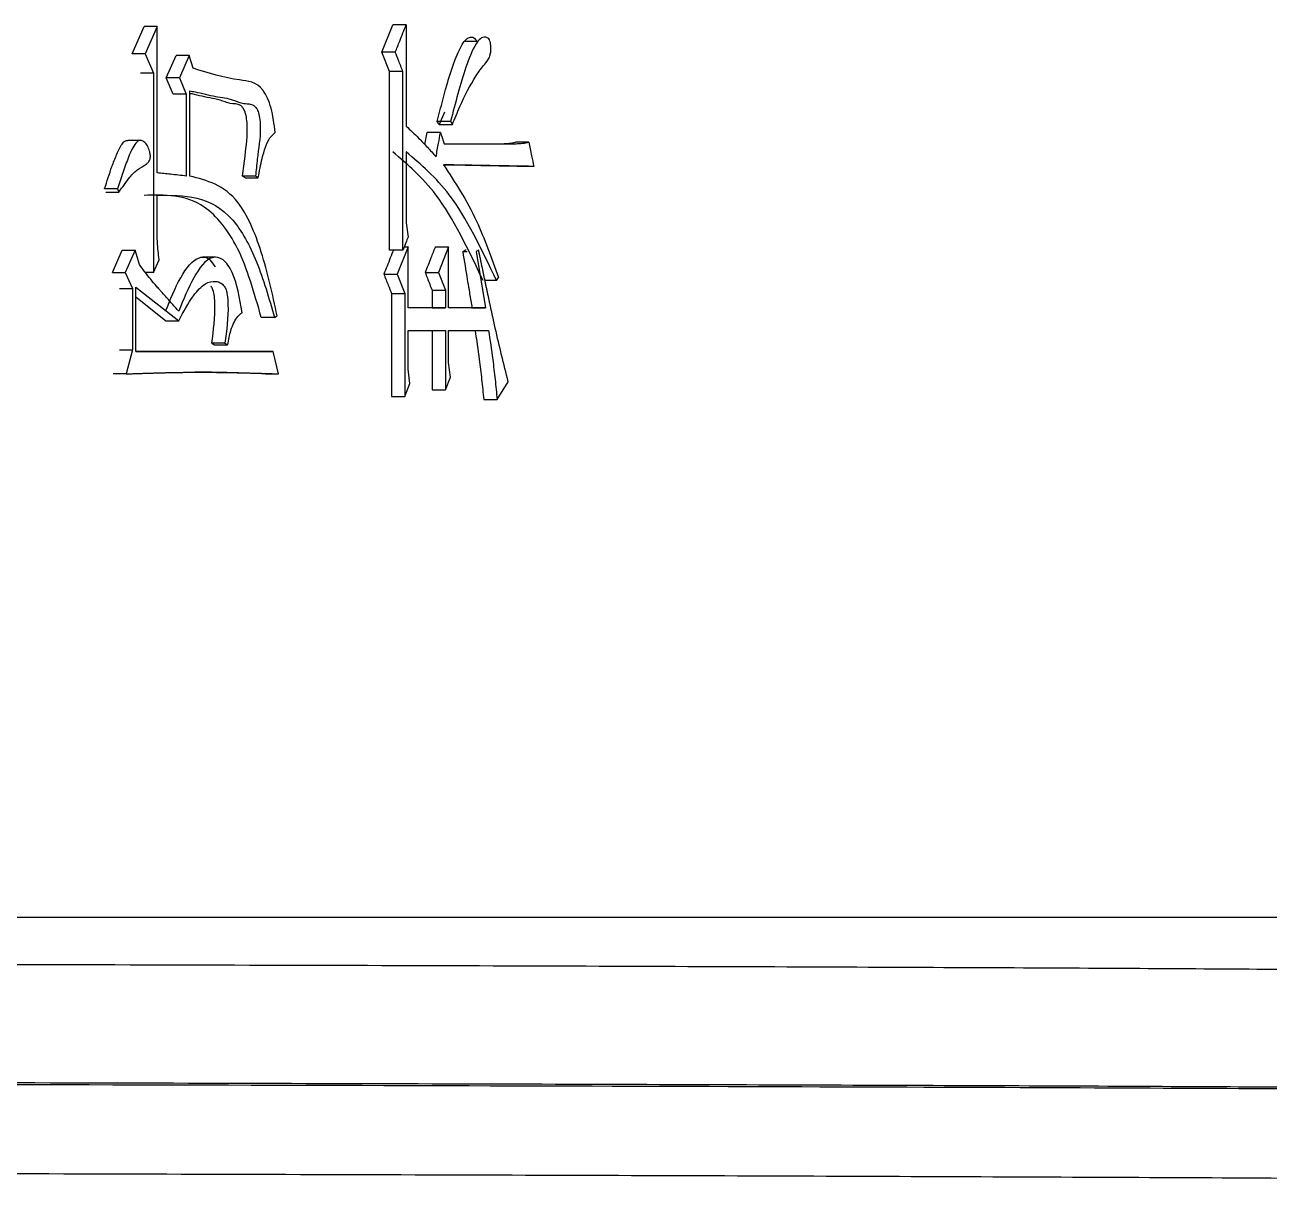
# Model space of a CAD drawing. Header units: millimetres. Extents: x 1890 to 4327, y 775 to 2498.
# Drawn here: x 3076.13 to 3084.5, y 1112.82 to 1120.59 of the extents above; entities that cross this region are included whole.
import ezdxf

# ---------------------------------------------------------------- set-up
doc = ezdxf.new("R2010")
doc.units = ezdxf.units.MM

msp = doc.modelspace()

# ---------------------------------------------------------------- linework, layer by layer
at = {"color": 7, "linetype": 'Continuous', "lineweight": 25}
for p, q in [((3076.8533, 1120.3947), (3076.9335, 1120.5786)), ((3077.0211, 1120.5786), (3076.9335, 1120.5786)), ((3077.0211, 1120.5786), (3076.9408, 1120.3947)), ((3077.0211, 1119.5942), (3077.0211, 1120.5786)), ((3078.5344, 1120.4056), (3078.6077, 1120.5895)), ((3078.6975, 1120.5895), (3078.6975, 1119.908)), ((3078.5861, 1120.2758), (3078.5344, 1120.4056)), ((3078.6241, 1120.4056), (3078.5344, 1120.4056)), ((3079.1794, 1120.4775), (3079.0879, 1120.4775)), ((3076.9408, 1120.3947), (3076.8533, 1120.3947)), ((3076.9408, 1120.3947), (3076.9975, 1120.2649)), ((3077.0837, 1120.2325), (3077.149, 1120.3839)), ((3077.2369, 1120.3839), (3077.149, 1120.3839)), ((3077.2369, 1120.3839), (3077.1715, 1120.2325)), ((3077.2649, 1120.2974), (3077.2369, 1120.3839)), ((3076.9975, 1120.2649), (3076.91, 1120.2649)), ((3076.9975, 1120.2649), (3076.9975, 1118.9236)), ((3077.1715, 1120.2325), (3077.0837, 1120.2325)), ((3077.1303, 1120.1243), (3077.0837, 1120.2325)), ((3077.1715, 1120.2325), (3077.2182, 1120.1243)), ((3078.6759, 1120.2758), (3078.5861, 1120.2758)), ((3078.5861, 1119.075), (3078.5861, 1120.2758)), ((3078.6759, 1119.075), (3078.6759, 1120.2758)), ((3077.2416, 1119.5726), (3077.2416, 1120.1459)), ((3077.2182, 1120.1243), (3077.1303, 1120.1243)), ((3077.2182, 1120.1243), (3077.2182, 1119.5726)), ((3078.9546, 1120.0015), (3078.9185, 1119.9189)), ((3078.9961, 1119.9403), (3078.9059, 1119.9403)), ((3078.9185, 1119.9189), (3079.0087, 1119.9189)), ((3076.912, 1119.8121), (3076.824, 1119.8121)), ((3078.8234, 1119.7842), (3078.8382, 1119.8647)), ((3078.9283, 1119.8647), (3078.8382, 1119.8647)), ((3078.6975, 1119.7349), (3078.6975, 1119.2589)), ((3078.9537, 1119.789), (3079.3884, 1119.789)), ((3078.9537, 1119.789), (3079.2977, 1119.789)), ((3079.2977, 1119.789), (3079.3884, 1119.789)), ((3079.5237, 1119.7998), (3079.4328, 1119.7998)), ((3077.6842, 1119.5727), (3077.5957, 1119.5727)), ((3077.614, 1119.5618), (3077.7025, 1119.5618)), ((3079.5564, 1119.6376), (3079.4654, 1119.6376)), ((3076.7553, 1119.4861), (3076.668, 1119.4861)), ((3076.7553, 1119.4861), (3076.7649, 1119.4644)), ((3077.0211, 1119.2265), (3077.0211, 1119.4428)), ((3078.6975, 1119.2589), (3078.7104, 1119.1616)), ((3076.7204, 1118.9236), (3076.787, 1119.075)), ((3076.787, 1119.075), (3076.8744, 1119.075)), ((3076.8744, 1119.075), (3076.8078, 1118.9236)), ((3076.9029, 1118.9777), (3076.8744, 1119.075)), ((3078.6759, 1119.075), (3078.5861, 1119.075)), ((3078.7104, 1119.0967), (3078.6371, 1118.9128)), ((3078.6845, 1119.0967), (3078.7104, 1119.0967)), ((3078.7104, 1118.6856), (3078.7104, 1119.0967)), ((3078.9834, 1119.0967), (3078.9155, 1118.9236)), ((3078.9834, 1118.6856), (3078.9834, 1119.0967)), ((3079.078, 1119.0642), (3079.0947, 1119.0751)), ((3079.078, 1119.0642), (3079.1079, 1119.0642)), ((3079.102, 1119.0751), (3079.0947, 1119.0751)), ((3079.1851, 1119.0751), (3079.1684, 1119.0642)), ((3079.1684, 1119.0642), (3079.231, 1118.6856)), ((3076.9975, 1118.9236), (3077.0353, 1119.0101)), ((3077.4144, 1119.0265), (3077.3262, 1119.0265)), ((3076.7204, 1118.9236), (3076.8078, 1118.9236)), ((3076.8078, 1118.9236), (3076.8554, 1118.8154)), ((3076.9975, 1118.9236), (3076.943, 1118.9236)), ((3078.5473, 1118.9128), (3078.6371, 1118.9128)), ((3078.6371, 1118.9128), (3078.6888, 1118.783)), ((3078.8254, 1118.9236), (3078.9155, 1118.9236)), ((3078.9155, 1118.9236), (3078.9622, 1118.8046)), ((3079.3057, 1118.8695), (3079.3181, 1118.8911)), ((3076.768, 1118.8154), (3076.8554, 1118.8154)), ((3076.8554, 1118.8154), (3076.8554, 1118.4043)), ((3076.8792, 1118.8262), (3077.1668, 1118.5991)), ((3076.8792, 1118.3935), (3076.8792, 1118.8262)), ((3079.3057, 1118.8695), (3079.228, 1118.8695)), ((3077.079, 1118.5991), (3076.8792, 1118.7571)), ((3078.599, 1118.783), (3078.6888, 1118.783)), ((3078.6888, 1118.783), (3078.6888, 1118.0907)), ((3078.872, 1118.8046), (3078.9622, 1118.8046)), ((3078.872, 1118.8046), (3078.872, 1118.6856)), ((3078.9622, 1118.8046), (3078.9622, 1118.6856)), ((3078.9622, 1118.6856), (3078.7104, 1118.6856)), ((3078.872, 1118.6856), (3078.7104, 1118.6856)), ((3078.872, 1118.6856), (3078.9622, 1118.6856)), ((3079.231, 1118.6856), (3078.9834, 1118.6856)), ((3079.1405, 1118.6856), (3078.9834, 1118.6856)), ((3079.1405, 1118.6856), (3079.231, 1118.6856)), ((3077.079, 1118.5991), (3077.1668, 1118.5991)), ((3077.8115, 1118.6207), (3077.8296, 1118.6315)), ((3078.7104, 1118.5342), (3078.9622, 1118.5342)), ((3078.7104, 1118.2746), (3078.7104, 1118.5342)), ((3078.872, 1118.5342), (3078.872, 1118.1339)), ((3078.9622, 1118.5342), (3078.9622, 1118.1339)), ((3078.9834, 1118.5342), (3079.2518, 1118.5342)), ((3078.9834, 1118.3178), (3078.9834, 1118.5342)), ((3076.768, 1118.4043), (3076.8554, 1118.4043)), ((3076.8554, 1118.4043), (3076.8126, 1118.2421)), ((3077.8024, 1118.3935), (3076.8792, 1118.3935)), ((3076.8792, 1118.3935), (3077.7138, 1118.3935)), ((3077.478, 1118.4476), (3077.3898, 1118.4476)), ((3077.3898, 1118.4476), (3077.4082, 1118.4368)), ((3077.4082, 1118.4368), (3077.4964, 1118.4368)), ((3077.478, 1118.4476), (3077.4964, 1118.4368)), ((3077.7138, 1118.3935), (3077.8024, 1118.3935)), ((3077.8386, 1118.2421), (3077.8024, 1118.3935)), ((3078.996, 1118.2205), (3078.9834, 1118.3178)), ((3076.8126, 1118.2421), (3076.7252, 1118.2421)), ((3077.7499, 1118.2421), (3077.8386, 1118.2421)), ((3078.7233, 1118.1772), (3078.7104, 1118.2746)), ((3078.9622, 1118.1339), (3078.996, 1118.2205)), ((3078.6888, 1118.0907), (3078.7233, 1118.1772)), ((3079.3099, 1118.0691), (3079.3842, 1118.188)), ((3078.599, 1118.0907), (3078.6888, 1118.0907)), ((3078.872, 1118.1339), (3078.9622, 1118.1339)), ((3079.2192, 1118.0691), (3079.3099, 1118.0691))]:
    msp.add_line(p, q, dxfattribs=at)
at = {"color": 7, "linetype": 'Continuous', "lineweight": 25, "flags": 128}
for points in [[(3078.6975, 1120.5895), (3078.6526, 1120.5895), (3078.6077, 1120.5895)], [(3078.9185, 1119.9189), (3078.9153, 1119.9243), (3078.9121, 1119.9297), (3078.9059, 1119.9404)], [(3078.9961, 1119.9404), (3079.0024, 1119.9296), (3079.0087, 1119.9189)], [(3076.6776, 1119.4644), (3076.7082, 1119.4644), (3076.7365, 1119.4644), (3076.7649, 1119.4644)], [(3078.8932, 1119.0967), (3078.916, 1119.0967), (3078.9497, 1119.0967), (3078.9834, 1119.0967)], [(3078.599, 1118.783), (3078.599, 1118.4368), (3078.599, 1118.0907)], [(3077.8115, 1118.6207), (3077.7755, 1118.6207), (3077.7492, 1118.6207), (3077.7228, 1118.6207)]]:
    msp.add_lwpolyline(points, dxfattribs=at)
at = {"color": 7, "linetype": 'Continuous', "lineweight": 25}
for points, knots in [([(3078.6241, 1120.4056), (3078.6341, 1120.4305), (3078.6513, 1120.4737), (3078.6758, 1120.535), (3078.6902, 1120.5713), (3078.6975, 1120.5895)], [0, 0, 0, 0, 0.407194, 0.703597, 1, 1, 1, 1]), ([(3078.9059, 1119.9403), (3078.9185, 1119.9881), (3078.9561, 1120.1316), (3079.0089, 1120.3205), (3079.0688, 1120.4548), (3079.1082, 1120.5019), (3079.1331, 1120.5093), (3079.1523, 1120.505), (3079.1636, 1120.4947), (3079.1699, 1120.4844), (3079.1715, 1120.4779), (3079.1716, 1120.4775)], [0, 0, 0, 0, 0.186803, 0.560962, 0.749178, 0.825797, 0.902611, 0.942659, 0.97537, 0.998161, 1, 1, 1, 1]), ([(3079.0087, 1119.9189), (3079.0251, 1119.9598), (3079.0734, 1120.0799), (3079.1466, 1120.2195), (3079.2156, 1120.3157), (3079.2518, 1120.3537), (3079.2645, 1120.3911), (3079.2684, 1120.4199), (3079.2683, 1120.4479), (3079.2646, 1120.472), (3079.2577, 1120.4902), (3079.2457, 1120.5037), (3079.225, 1120.5101), (3079.1966, 1120.5014), (3079.1492, 1120.4391), (3079.0989, 1120.3087), (3079.045, 1120.1277), (3079.0125, 1120.0029), (3078.9961, 1119.9403)], [0, 0, 0, 0, 0.09565, 0.280795, 0.373244, 0.419662, 0.436462, 0.4533, 0.470465, 0.483389, 0.496387, 0.510841, 0.535897, 0.579802, 0.622961, 0.750748, 0.875017, 1, 1, 1, 1]), ([(3078.6759, 1120.2758), (3078.671, 1120.2882), (3078.661, 1120.3132), (3078.6437, 1120.3565), (3078.6314, 1120.3873), (3078.6241, 1120.4056)], [0, 0, 0, 0, 0.288432, 0.576865, 1, 1, 1, 1]), ([(3077.816, 1119.8647), (3077.809, 1119.9217), (3077.7953, 1120.0329), (3077.7167, 1120.2071), (3077.5229, 1120.2175), (3077.3674, 1120.2657), (3077.2649, 1120.2974)], [0, 0, 0, 0, 0.1295403, 0.2526388, 0.50766, 1, 1, 1, 1]), ([(3077.2416, 1120.1459), (3077.2533, 1120.1437), (3077.3117, 1120.1325), (3077.4093, 1120.1064), (3077.5153, 1120.0951), (3077.5889, 1120.0598), (3077.6356, 1120.0597), (3077.6691, 1120.0526), (3077.6913, 1120.0303), (3077.7055, 1119.9966), (3077.7147, 1119.9515), (3077.7192, 1119.8439), (3077.6981, 1119.7196), (3077.6878, 1119.6108), (3077.6842, 1119.5727)], [0, 0, 0, 0, 0.051282, 0.25636, 0.431754, 0.51946, 0.589456, 0.639546, 0.668094, 0.696777, 0.732309, 0.768498, 0.918801, 1, 1, 1, 1]), ([(3077.5957, 1119.5727), (3077.5985, 1119.5948), (3077.6125, 1119.7046), (3077.6325, 1119.8331), (3077.6253, 1119.9577), (3077.6158, 1120.0002), (3077.6018, 1120.0316), (3077.5686, 1120.0636), (3077.526, 1120.0547), (3077.4686, 1120.0755), (3077.4112, 1120.0931), (3077.3416, 1120.1037), (3077.2853, 1120.1192), (3077.2518, 1120.1258), (3077.2416, 1120.1278)], [0, 0, 0, 0, 0.054921, 0.272966, 0.312507, 0.352188, 0.383382, 0.414603, 0.535292, 0.594414, 0.712513, 0.830508, 0.948503, 1, 1, 1, 1]), ([(3078.6975, 1119.908), (3078.7255, 1119.8821), (3078.7737, 1119.8375), (3078.8403, 1119.767), (3078.8791, 1119.724), (3078.8986, 1119.7025)], [0, 0, 0, 0, 0.409741, 0.70481, 1, 1, 1, 1]), ([(3076.668, 1119.4861), (3076.6842, 1119.5369), (3076.7094, 1119.6165), (3076.7462, 1119.7112), (3076.7723, 1119.7666), (3076.7936, 1119.801), (3076.811, 1119.813), (3076.8206, 1119.8114), (3076.824, 1119.8108)], [0, 0, 0, 0, 0.385113, 0.602792, 0.768152, 0.874694, 0.955427, 1, 1, 1, 1]), ([(3076.7649, 1119.4644), (3076.7891, 1119.4993), (3076.8295, 1119.5576), (3076.8914, 1119.6227), (3076.9352, 1119.6412), (3076.9613, 1119.6633), (3076.97, 1119.6758), (3076.9748, 1119.6881), (3076.9767, 1119.7016), (3076.9757, 1119.72), (3076.9701, 1119.7467), (3076.9578, 1119.7772), (3076.9384, 1119.8016), (3076.9172, 1119.813), (3076.8958, 1119.8126), (3076.8629, 1119.7815), (3076.8295, 1119.7011), (3076.79, 1119.5965), (3076.7669, 1119.523), (3076.7553, 1119.4861)], [0, 0, 0, 0, 0.156412, 0.260868, 0.365462, 0.392662, 0.410241, 0.42134, 0.432549, 0.445637, 0.467959, 0.506678, 0.545841, 0.586947, 0.621916, 0.6571, 0.775363, 0.887354, 1, 1, 1, 1]), ([(3077.7025, 1119.5618), (3077.7105, 1119.6058), (3077.7236, 1119.6777), (3077.7502, 1119.7674), (3077.7783, 1119.834), (3077.8036, 1119.8546), (3077.816, 1119.8647)], [0, 0, 0, 0, 0.349071, 0.571765, 0.789358, 1, 1, 1, 1]), ([(3078.8986, 1119.7025), (3078.9014, 1119.7178), (3078.907, 1119.7485), (3078.9169, 1119.8026), (3078.924, 1119.8413), (3078.9283, 1119.8647)], [0, 0, 0, 0, 0.283862, 0.567725, 1, 1, 1, 1]), ([(3078.9283, 1119.8647), (3078.9304, 1119.8584), (3078.9357, 1119.8426), (3078.9442, 1119.8174), (3078.9506, 1119.7985), (3078.9537, 1119.789)], [0, 0, 0, 0, 0.250001, 0.6250002, 1, 1, 1, 1]), ([(3079.2151, 1118.8695), (3079.1148, 1119.0809), (3078.9371, 1119.4553), (3078.7076, 1119.6501), (3078.6076, 1119.7349)], [0, 0, 0, 0, 0.564667, 1, 1, 1, 1]), ([(3079.3057, 1118.8695), (3079.2052, 1119.0809), (3079.0273, 1119.4554), (3078.7975, 1119.6501), (3078.6975, 1119.7349)], [0, 0, 0, 0, 0.564597, 1, 1, 1, 1]), ([(3079.2977, 1119.789), (3079.3138, 1119.7893), (3079.3445, 1119.7899), (3079.3896, 1119.7921), (3079.4184, 1119.7972), (3079.4328, 1119.7998)], [0, 0, 0, 0, 0.356279, 0.6779441, 1, 1, 1, 1]), ([(3079.3884, 1119.789), (3079.4045, 1119.7893), (3079.4352, 1119.7899), (3079.4804, 1119.792), (3079.5093, 1119.7972), (3079.5237, 1119.7998)], [0, 0, 0, 0, 0.355817, 0.677713, 1, 1, 1, 1]), ([(3079.5237, 1119.7998), (3079.5267, 1119.7848), (3079.5328, 1119.7548), (3079.5437, 1119.7007), (3079.5515, 1119.6616), (3079.5564, 1119.6376)], [0, 0, 0, 0, 0.277507, 0.555013, 1, 1, 1, 1]), ([(3079.5564, 1119.6376), (3079.5524, 1119.6376), (3079.5407, 1119.6379), (3079.525, 1119.6381), (3079.5054, 1119.6385), (3079.4858, 1119.6388), (3079.4661, 1119.6392), (3079.4464, 1119.6395), (3079.4306, 1119.6398), (3079.4109, 1119.6401), (3079.3911, 1119.6405), (3079.3714, 1119.6408), (3079.3515, 1119.6411), (3079.3357, 1119.6414), (3079.3158, 1119.6418), (3079.2999, 1119.642), (3079.28, 1119.6424), (3079.2601, 1119.6427), (3079.2401, 1119.6431), (3079.2201, 1119.6434), (3079.2041, 1119.6437), (3079.1841, 1119.6441), (3079.164, 1119.6445), (3079.1439, 1119.6448), (3079.1238, 1119.6452), (3079.1077, 1119.6455), (3079.0875, 1119.6459), (3079.0714, 1119.6462), (3079.0512, 1119.6465), (3079.035, 1119.6468), (3079.0147, 1119.6472), (3078.9876, 1119.6477), (3078.9645, 1119.6481), (3078.9495, 1119.6484)], [0, 0, 0, 0, 0.019729, 0.059186, 0.078915, 0.118372, 0.157829, 0.177558, 0.217015, 0.236744, 0.276201, 0.315659, 0.335387, 0.374845, 0.394573, 0.43403, 0.453759, 0.493216, 0.532674, 0.552402, 0.59186, 0.611588, 0.651046, 0.690503, 0.710232, 0.749689, 0.769418, 0.808875, 0.828604, 0.868061, 0.88779, 0.927247, 1, 1, 1, 1]), ([(3078.9495, 1119.6483), (3079.0268, 1119.5302), (3079.166, 1119.3177), (3079.2713, 1119.0224), (3079.3181, 1118.8911)], [0, 0, 0, 0, 0.555449, 1, 1, 1, 1]), ([(3079.4654, 1119.6376), (3079.4026, 1119.6387), (3079.2717, 1119.6412), (3079.0999, 1119.6443), (3078.9901, 1119.6462), (3078.9504, 1119.6468)], [0, 0, 0, 0, 0.371075, 0.772541, 1, 1, 1, 1]), ([(3077.2182, 1119.5726), (3077.2005, 1119.5746), (3077.1649, 1119.5785), (3077.0993, 1119.5857), (3077.0513, 1119.591), (3077.0211, 1119.5942)], [0, 0, 0, 0, 0.271476, 0.542951, 1, 1, 1, 1]), ([(3077.8296, 1118.6315), (3077.7977, 1118.7782), (3077.7349, 1119.0669), (3077.5498, 1119.4947), (3077.3573, 1119.5433), (3077.2416, 1119.5726)], [0, 0, 0, 0, 0.291804, 0.574112, 1, 1, 1, 1]), ([(3077.614, 1119.5618), (3077.6125, 1119.5627), (3077.6094, 1119.5646), (3077.6033, 1119.5682), (3077.5987, 1119.5709), (3077.5957, 1119.5727)], [0, 0, 0, 0, 0.253186, 0.506379, 1, 1, 1, 1]), ([(3077.7025, 1119.5618), (3077.6995, 1119.5636), (3077.6934, 1119.5672), (3077.6873, 1119.5708), (3077.6842, 1119.5727)], [0, 0, 0, 0, 0.499996, 1, 1, 1, 1]), ([(3077.7228, 1118.6207), (3077.6755, 1118.7869), (3077.583, 1119.1117), (3077.3004, 1119.4533), (3077.0721, 1119.4468), (3076.9335, 1119.4428)], [0, 0, 0, 0, 0.291237, 0.569425, 1, 1, 1, 1]), ([(3077.0211, 1119.4428), (3077.2022, 1119.4446), (3077.4571, 1119.4472), (3077.7014, 1119.0053), (3077.7744, 1118.7502), (3077.8115, 1118.6207)], [0, 0, 0, 0, 0.546872, 0.769893, 1, 1, 1, 1]), ([(3077.0353, 1119.0101), (3077.0306, 1119.0499), (3077.0222, 1119.121), (3077.0215, 1119.1942), (3077.0211, 1119.2265)], [0, 0, 0, 0, 0.558835, 1, 1, 1, 1]), ([(3078.7104, 1119.1616), (3078.7055, 1119.1492), (3078.6973, 1119.1286), (3078.6858, 1119.0998), (3078.6792, 1119.0833), (3078.6759, 1119.075)], [0, 0, 0, 0, 0.428361, 0.714181, 1, 1, 1, 1]), ([(3078.6119, 1119.075), (3078.6049, 1119.0573), (3078.5906, 1119.0214), (3078.5691, 1118.9673), (3078.5546, 1118.9309), (3078.5473, 1118.9128)], [0, 0, 0, 0, 0.32842, 0.66421, 1, 1, 1, 1]), ([(3078.8932, 1119.0967), (3078.8834, 1119.0717), (3078.8673, 1119.0304), (3078.8447, 1118.9727), (3078.8319, 1118.94), (3078.8254, 1118.9236)], [0, 0, 0, 0, 0.432898, 0.716449, 1, 1, 1, 1]), ([(3079.078, 1119.0642), (3079.0883, 1119.0015), (3079.104, 1118.907), (3079.1248, 1118.7808), (3079.1352, 1118.7173), (3079.1405, 1118.6856)], [0, 0, 0, 0, 0.497508, 0.748754, 1, 1, 1, 1]), ([(3079.3842, 1118.188), (3079.3546, 1118.3076), (3079.3213, 1118.4421), (3079.2888, 1118.5876), (3079.2819, 1118.6183), (3079.2769, 1118.6414), (3079.2718, 1118.6644), (3079.2676, 1118.6837), (3079.2634, 1118.703), (3079.2601, 1118.7184), (3079.2568, 1118.7339), (3079.2543, 1118.7455), (3079.2518, 1118.7571), (3079.2485, 1118.7725), (3079.2452, 1118.788), (3079.2419, 1118.8035), (3079.2394, 1118.8151), (3079.237, 1118.8268), (3079.2337, 1118.8423), (3079.2304, 1118.8578), (3079.2272, 1118.8733), (3079.2247, 1118.885), (3079.2215, 1118.9005), (3079.2182, 1118.9161), (3079.215, 1118.9316), (3079.2125, 1118.9433), (3079.2101, 1118.955), (3079.2077, 1118.9666), (3079.2052, 1118.9783), (3079.2032, 1118.988), (3079.2016, 1118.9958), (3079.2004, 1119.0016), (3079.1991, 1119.0075), (3079.1975, 1119.0153), (3079.1959, 1119.023), (3079.1943, 1119.0308), (3079.1931, 1119.0367), (3079.1919, 1119.0425), (3079.1902, 1119.0503), (3079.1886, 1119.0581), (3079.1868, 1119.067), (3079.1857, 1119.072), (3079.1851, 1119.0751)], [0, 0, 0, 0, 0.414083, 0.465835, 0.49171, 0.517586, 0.543462, 0.569338, 0.582276, 0.608151, 0.621089, 0.634027, 0.646965, 0.659903, 0.685779, 0.698716, 0.711654, 0.724592, 0.73753, 0.763406, 0.776344, 0.789282, 0.802219, 0.828095, 0.841033, 0.853971, 0.866909, 0.879847, 0.892784, 0.905722, 0.912191, 0.91866, 0.925129, 0.931598, 0.944536, 0.951005, 0.957474, 0.963943, 0.970412, 0.98335, 0.989818, 1, 1, 1, 1]), ([(3077.1668, 1118.664), (3077.1403, 1118.6936), (3077.1106, 1118.7269), (3077.0775, 1118.7642), (3077.0692, 1118.7735), (3077.061, 1118.7828), (3077.0527, 1118.7922), (3077.0444, 1118.8016), (3077.0328, 1118.8148), (3076.9981, 1118.8543), (3076.9527, 1118.909), (3076.9151, 1118.9607), (3076.9029, 1118.9777)], [0, 0, 0, 0, 0.297523, 0.334713, 0.371903, 0.390498, 0.427688, 0.464879, 0.483474, 0.557855, 0.855503, 1, 1, 1, 1]), ([(3077.079, 1118.664), (3077.1108, 1118.7426), (3077.1732, 1118.8966), (3077.2802, 1119.0366), (3077.3703, 1119.0271), (3077.4005, 1118.9787), (3077.4115, 1118.9611)], [0, 0, 0, 0, 0.366502, 0.718078, 0.897344, 1, 1, 1, 1]), ([(3077.5929, 1118.6532), (3077.5765, 1118.7523), (3077.5517, 1118.9021), (3077.468, 1119.0199), (3077.3694, 1119.04), (3077.2608, 1118.8955), (3077.1985, 1118.7422), (3077.1668, 1118.664)], [0, 0, 0, 0, 0.25015, 0.377758, 0.502112, 0.745934, 1, 1, 1, 1]), ([(3078.5473, 1118.9128), (3078.5523, 1118.9003), (3078.5623, 1118.8753), (3078.5795, 1118.8321), (3078.5918, 1118.8013), (3078.599, 1118.783)], [0, 0, 0, 0, 0.288602, 0.577203, 1, 1, 1, 1]), ([(3078.8254, 1118.9236), (3078.8303, 1118.9111), (3078.8406, 1118.885), (3078.8561, 1118.8454), (3078.8667, 1118.8182), (3078.872, 1118.8046)], [0, 0, 0, 0, 0.314838, 0.657419, 1, 1, 1, 1]), ([(3077.1668, 1118.5991), (3077.1989, 1118.6584), (3077.2532, 1118.7588), (3077.3396, 1118.8551), (3077.4037, 1118.8683), (3077.4466, 1118.8574), (3077.471, 1118.8394), (3077.4866, 1118.808), (3077.4961, 1118.7655), (3077.5035, 1118.6422), (3077.4893, 1118.534), (3077.478, 1118.4476)], [0, 0, 0, 0, 0.237031, 0.40138, 0.534635, 0.589033, 0.643886, 0.675792, 0.707579, 0.7663, 1, 1, 1, 1]), ([(3077.3898, 1118.4476), (3077.4013, 1118.5355), (3077.415, 1118.6398), (3077.408, 1118.7617), (3077.4001, 1118.8056), (3077.3896, 1118.8241), (3077.3852, 1118.8318)], [0, 0, 0, 0, 0.664291, 0.787396, 0.911549, 1, 1, 1, 1]), ([(3077.4964, 1118.4368), (3077.5029, 1118.4706), (3077.5134, 1118.5258), (3077.5381, 1118.589), (3077.5635, 1118.6305), (3077.5832, 1118.6457), (3077.5929, 1118.6532)], [0, 0, 0, 0, 0.34974, 0.571287, 0.787704, 1, 1, 1, 1]), ([(3079.1612, 1118.5342), (3079.1709, 1118.4693), (3079.187, 1118.3606), (3079.2061, 1118.2052), (3079.2149, 1118.1145), (3079.2192, 1118.0691)], [0, 0, 0, 0, 0.424957, 0.71216, 1, 1, 1, 1]), ([(3079.2518, 1118.5342), (3079.2616, 1118.4694), (3079.2781, 1118.3609), (3079.2962, 1118.2048), (3079.3053, 1118.1143), (3079.3099, 1118.0691)], [0, 0, 0, 0, 0.424962, 0.712284, 1, 1, 1, 1]), ([(3076.8126, 1118.2421), (3076.8216, 1118.2424), (3076.8351, 1118.2428), (3076.8531, 1118.2434), (3076.8666, 1118.2439), (3076.8801, 1118.2443), (3076.8936, 1118.2448), (3076.9071, 1118.2452), (3076.9205, 1118.2456), (3076.934, 1118.2461), (3076.9519, 1118.2466), (3076.9698, 1118.2472), (3076.9877, 1118.2477), (3077.0011, 1118.2481), (3077.019, 1118.2486), (3077.0369, 1118.2491), (3077.0547, 1118.2495), (3077.0681, 1118.2499), (3077.0814, 1118.2502), (3077.0992, 1118.2506), (3077.117, 1118.251), (3077.1348, 1118.2513), (3077.1481, 1118.2516), (3077.1614, 1118.2518), (3077.1791, 1118.2521), (3077.1968, 1118.2524), (3077.2145, 1118.2526), (3077.2256, 1118.2527), (3077.2344, 1118.2528), (3077.241, 1118.2528), (3077.2477, 1118.2529), (3077.2565, 1118.2529), (3077.2653, 1118.253), (3077.2741, 1118.253), (3077.2808, 1118.253), (3077.2874, 1118.2531), (3077.294, 1118.2531), (3077.3006, 1118.2531), (3077.3061, 1118.2531), (3077.3105, 1118.2531), (3077.3138, 1118.2531), (3077.3182, 1118.2531), (3077.3226, 1118.2531), (3077.327, 1118.2531), (3077.3314, 1118.2531), (3077.3369, 1118.253), (3077.3435, 1118.253), (3077.3522, 1118.253), (3077.361, 1118.2529), (3077.3698, 1118.2529), (3077.3764, 1118.2528), (3077.3852, 1118.2528), (3077.3961, 1118.2527), (3077.4093, 1118.2525), (3077.4224, 1118.2524), (3077.4355, 1118.2522), (3077.453, 1118.252), (3077.4705, 1118.2517), (3077.4879, 1118.2514), (3077.501, 1118.2512), (3077.5141, 1118.251), (3077.5315, 1118.2506), (3077.5489, 1118.2503), (3077.5663, 1118.2499), (3077.5793, 1118.2496), (3077.5923, 1118.2493), (3077.6096, 1118.2488), (3077.627, 1118.2484), (3077.6443, 1118.2479), (3077.6573, 1118.2476), (3077.6745, 1118.2471), (3077.6918, 1118.2466), (3077.709, 1118.2461), (3077.722, 1118.2457), (3077.7349, 1118.2453), (3077.7521, 1118.2448), (3077.7693, 1118.2443), (3077.7865, 1118.2437), (3077.7994, 1118.2433), (3077.8167, 1118.2428), (3077.8298, 1118.2424), (3077.8386, 1118.2421)], [0, 0, 0, 0, 0.025705, 0.038557, 0.05141, 0.064262, 0.077115, 0.089967, 0.102819, 0.115672, 0.128524, 0.154229, 0.167082, 0.179934, 0.192786, 0.218491, 0.231344, 0.244196, 0.257049, 0.269901, 0.295606, 0.308458, 0.321311, 0.334163, 0.347016, 0.37272, 0.385573, 0.398425, 0.404851, 0.411278, 0.417704, 0.42413, 0.436983, 0.443409, 0.449835, 0.456261, 0.462687, 0.469114, 0.47554, 0.478753, 0.481966, 0.485179, 0.491605, 0.494818, 0.498032, 0.504458, 0.510884, 0.51731, 0.530163, 0.536589, 0.543015, 0.549441, 0.562294, 0.575146, 0.587999, 0.600851, 0.613703, 0.639408, 0.652261, 0.665113, 0.677966, 0.690818, 0.716523, 0.729375, 0.742228, 0.75508, 0.767932, 0.793637, 0.80649, 0.819342, 0.832195, 0.857899, 0.870752, 0.883604, 0.896457, 0.909309, 0.935014, 0.947866, 0.960719, 0.973571, 1, 1, 1, 1]), ([(3077.7499, 1118.2421), (3077.6123, 1118.2473), (3077.4555, 1118.2531), (3077.2954, 1118.253), (3077.2759, 1118.253)], [0, 0, 0, 0, 0.87795, 1, 1, 1, 1]), ([(3021.4741, 1114.5871), (3022.1204, 1114.5871), (3025.3557, 1114.5872), (3031.1077, 1114.5873), (3037.3073, 1114.5873), (3043.3167, 1114.5874), (3047.9561, 1114.5874), (3053.4934, 1114.5875), (3057.7018, 1114.5875), (3062.6362, 1114.5875), (3067.2339, 1114.5876), (3071.329, 1114.5876), (3075.0106, 1114.5876), (3077.6191, 1114.5877), (3080.4292, 1114.5878), (3082.2995, 1114.5878), (3084.3278, 1114.5879), (3085.0841, 1114.588), (3085.6128, 1114.5881)], [0, 0, 0, 0, 0.020124, 0.100733, 0.181328, 0.221587, 0.302184, 0.342442, 0.423039, 0.463298, 0.543894, 0.624491, 0.664749, 0.745346, 0.785604, 0.8662, 0.906458, 1, 1, 1, 1]), ([(3014.3351, 1114.3191), (3015.6074, 1114.3191), (3017.9337, 1114.319), (3021.2972, 1114.3186), (3024.4303, 1114.318), (3027.5465, 1114.3173), (3030.6402, 1114.3164), (3033.7057, 1114.3153), (3036.7372, 1114.314), (3040.9912, 1114.3119), (3046.5316, 1114.3085), (3053.2755, 1114.3033), (3060.0031, 1114.2966), (3065.7241, 1114.2893), (3070.4446, 1114.2817), (3074.2474, 1114.2742), (3077.6815, 1114.266), (3080.6399, 1114.257), (3083.0933, 1114.2472), (3084.1389, 1114.2404), (3084.6707, 1114.2369)], [0, 0, 0, 0, 0.037781, 0.069081, 0.100468, 0.131943, 0.163506, 0.195157, 0.226895, 0.258722, 0.330934, 0.408983, 0.49287, 0.582593, 0.645672, 0.711347, 0.779618, 0.850484, 0.923944, 1, 1, 1, 1]), ([(3085.4267, 1113.4378), (3084.927, 1113.4411), (3083.9412, 1113.4476), (3081.6606, 1113.4568), (3078.8998, 1113.4655), (3075.6715, 1113.4735), (3072.0608, 1113.4809), (3067.5148, 1113.4886), (3061.9117, 1113.4962), (3055.193, 1113.5035), (3048.2903, 1113.5092), (3041.3608, 1113.5137), (3034.5368, 1113.517), (3027.9267, 1113.5192), (3021.6169, 1113.5205), (3017.1126, 1113.5209), (3014.7298, 1113.521), (3014.3351, 1113.521)], [0, 0, 0, 0, 0.07139, 0.140843, 0.208359, 0.273937, 0.337578, 0.399281, 0.488173, 0.572709, 0.652888, 0.72871, 0.800173, 0.867277, 0.930021, 0.988406, 1, 1, 1, 1]), ([(3085.9635, 1113.4238), (3085.2387, 1113.4284), (3083.7889, 1113.4375), (3079.9986, 1113.4504), (3075.1005, 1113.4625), (3069.0598, 1113.4734), (3062.0119, 1113.4832), (3054.069, 1113.4915), (3045.3693, 1113.4982), (3036.0624, 1113.5032), (3027.6206, 1113.506), (3020.3405, 1113.5074), (3016.3369, 1113.5076), (3014.3351, 1113.5077)], [0, 0, 0, 0, 0.0981345, 0.196269, 0.2944034, 0.3925379, 0.4906723, 0.5888066, 0.686941, 0.7850753, 0.8832097, 0.9416048, 1, 1, 1, 1]), ([(2995.9479, 1112.9161), (2998.9726, 1112.917), (3005.0091, 1112.9187), (3014.1622, 1112.919), (3023.2041, 1112.9177), (3032.0315, 1112.9146), (3040.5237, 1112.91), (3047.3682, 1112.9048), (3052.8253, 1112.8997), (3057.1781, 1112.8951), (3061.6359, 1112.8895), (3066.1145, 1112.883), (3070.2484, 1112.8757), (3073.9888, 1112.868), (3077.3071, 1112.8598), (3080.3423, 1112.8508), (3082.9945, 1112.8409), (3085.2294, 1112.8302), (3086.2074, 1112.8227), (3086.7065, 1112.8188)], [0, 0, 0, 0, 0.074691, 0.149062, 0.223115, 0.296848, 0.370262, 0.443356, 0.483243, 0.526636, 0.573536, 0.623941, 0.677851, 0.725458, 0.775499, 0.827974, 0.882883, 0.940225, 1, 1, 1, 1])]:
    msp.add_open_spline(points, degree=3, knots=knots, dxfattribs=at)

doc.saveas('drawing.dxf')
